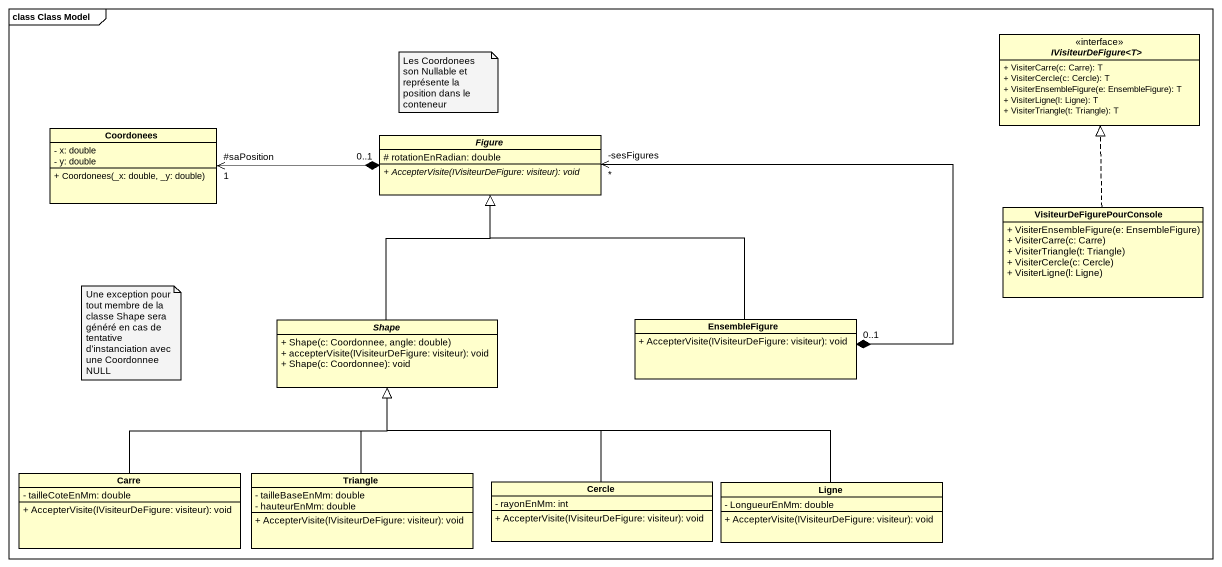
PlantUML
@startuml
mainframe class Class Model
hide circle
hide empty members
skinparam classAttributeIconSize 0
interface "IVisiteurDeFigure<T>" as IVisiteurDeFigure_T <<interface>> {
  + VisiterCarre(c: Carre): T
  + VisiterCercle(c: Cercle): T
  + VisiterEnsembleFigure(e: EnsembleFigure): T
  + VisiterLigne(l: Ligne): T
  + VisiterTriangle(t: Triangle): T
}
class Coordonees {
  - x: double
  - y: double
  + Coordonees(_x: double, _y: double)
}
abstract class Figure {
  # rotationEnRadian: double
  {abstract} + AccepterVisite(IVisiteurDeFigure: visiteur): void
}
class VisiteurDeFigurePourConsole {
  + VisiterEnsembleFigure(e: EnsembleFigure)
  + VisiterCarre(c: Carre)
  + VisiterTriangle(t: Triangle)
  + VisiterCercle(c: Cercle)
  + VisiterLigne(l: Ligne)
}
abstract class Shape {
  + Shape(c: Coordonnee, angle: double)
  + accepterVisite(IVisiteurDeFigure: visiteur): void
  + Shape(c: Coordonnee): void
}
class EnsembleFigure {
  + AccepterVisite(IVisiteurDeFigure: visiteur): void
}
class Carre {
  - tailleCoteEnMm: double
  + AccepterVisite(IVisiteurDeFigure: visiteur): void
}
class Triangle {
  - tailleBaseEnMm: double
  - hauteurEnMm: double
  + AccepterVisite(IVisiteurDeFigure: visiteur): void
}
class Cercle {
  - rayonEnMm: int
  + AccepterVisite(IVisiteurDeFigure: visiteur): void
}
class Ligne {
  - LongueurEnMm: double
  + AccepterVisite(IVisiteurDeFigure: visiteur): void
}
Coordonees "#saPosition\n1" <-right-* "0..1" Figure
Figure "-sesFigures\n*" <--* "0..1" EnsembleFigure
VisiteurDeFigurePourConsole .up.|> IVisiteurDeFigure_T
Shape -up-|> Figure
EnsembleFigure -up-|> Figure
Carre -up-|> Shape
Triangle -up-|> Shape
Cercle -up-|> Shape
Ligne -left-|> Shape
note as N1
  Les Coordonees son Nullable et représente la position dans le conteneur
end note
note as N2
  Une exception pour tout membre de la classe Shape sera généré en cas de tentative d'instanciation avec une Coordonnee NULL
end note
@enduml
